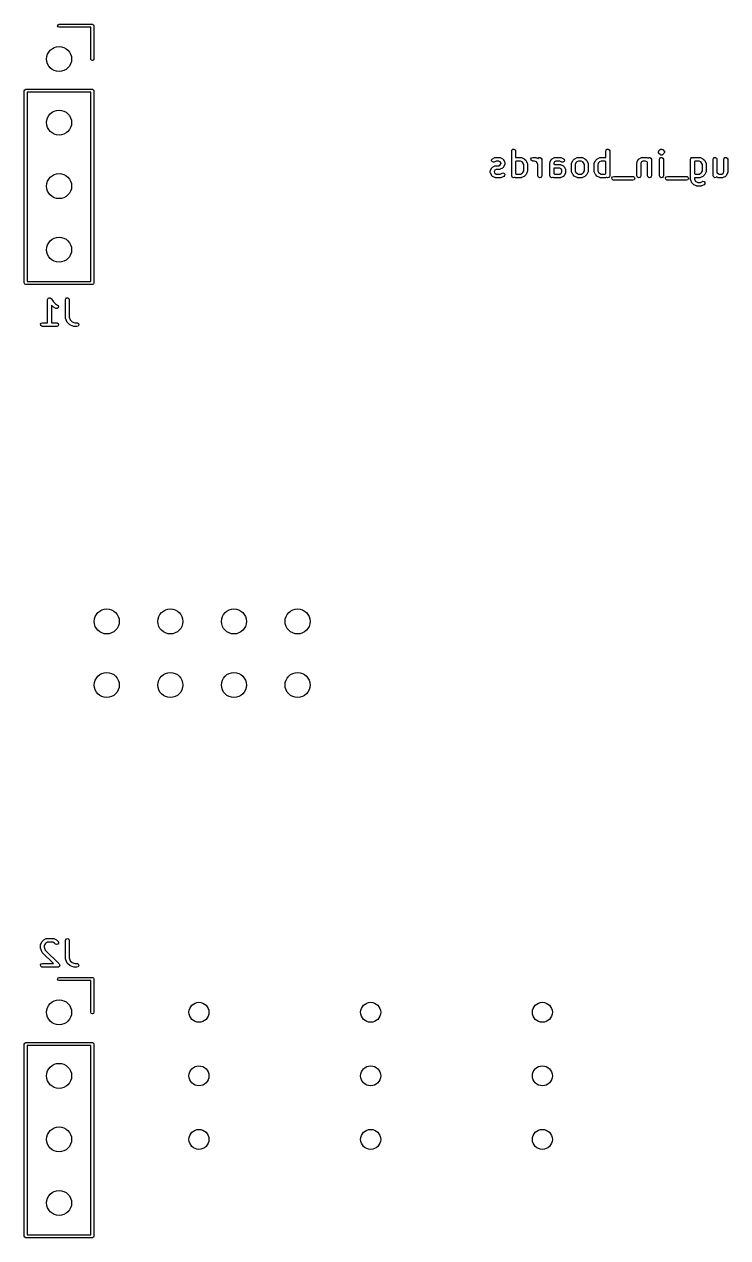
# Model space of a CAD drawing. Extents: x 123.7 to 179.8, y -122.7 to -74.2.
# Drawn here: x 123.7 to 151.8, y -122.67 to -74.17 of the extents above; entities that cross this region are included whole.
import ezdxf

# ---------------------------------------------------------------- set-up
doc = ezdxf.new("R2010")
doc.units = 0
doc.layers.add('BLACK', color=7, linetype='CONTINUOUS')

msp = doc.modelspace()

# ---------------------------------------------------------------- linework, layer by layer
at = {"layer": 'BLACK', "linetype": 'CONTINUOUS'}
for p, q in [((125.035, -74.235), (125.053, -74.1926)), ((125.053, -74.1926), (125.095, -74.175)), ((125.095, -74.175), (126.425, -74.175)), ((126.425, -74.175), (126.467, -74.1926)), ((126.467, -74.1926), (126.485, -74.235)), ((125.053, -74.2774), (125.035, -74.235)), ((125.095, -74.295), (125.053, -74.2774)), ((126.365, -74.295), (125.095, -74.295)), ((126.365, -75.565), (126.365, -74.295)), ((126.485, -74.235), (126.485, -75.565)), ((126.383, -75.6074), (126.365, -75.565)), ((126.425, -75.625), (126.383, -75.6074)), ((126.467, -75.6074), (126.425, -75.625)), ((126.485, -75.565), (126.467, -75.6074)), ((123.705, -76.835), (123.723, -76.7926)), ((123.705, -84.515), (123.705, -76.835)), ((123.723, -76.7926), (123.765, -76.775)), ((123.765, -76.775), (126.425, -76.775)), ((123.825, -76.895), (123.825, -84.455)), ((126.365, -76.895), (123.825, -76.895)), ((126.365, -84.455), (126.365, -76.895)), ((126.425, -76.775), (126.467, -76.7926)), ((126.467, -76.7926), (126.485, -76.835)), ((126.485, -76.835), (126.485, -84.515)), ((142.409, -79.5497), (142.504, -79.502)), ((142.504, -79.502), (142.529, -79.4946)), ((142.529, -79.4946), (142.533, -79.4956)), ((142.533, -79.4956), (142.538, -79.4941)), ((142.538, -79.4941), (142.68, -79.4941)), ((142.68, -79.4941), (142.706, -79.4986)), ((142.706, -79.4986), (142.709, -79.5015)), ((142.709, -79.5015), (142.714, -79.502)), ((142.714, -79.502), (142.809, -79.5497)), ((143.177, -79.2358), (143.181, -79.2101)), ((143.177, -80.2358), (143.177, -79.2358)), ((143.181, -79.2101), (143.214, -79.1708)), ((143.214, -79.1708), (143.265, -79.1619)), ((143.265, -79.1619), (143.309, -79.1876)), ((143.309, -79.1876), (143.327, -79.2358)), ((143.327, -79.2358), (143.327, -79.4981)), ((143.327, -79.4981), (143.338, -79.4946)), ((143.338, -79.4946), (143.343, -79.4956)), ((143.343, -79.4956), (143.347, -79.4941)), ((143.347, -79.4941), (143.538, -79.4941)), ((143.538, -79.4941), (143.563, -79.4986)), ((143.563, -79.4986), (143.567, -79.5015)), ((143.567, -79.5015), (143.571, -79.502)), ((143.571, -79.502), (143.666, -79.5497)), ((143.94, -79.5561), (143.965, -79.5117)), ((143.965, -79.5117), (144.014, -79.4941)), ((144.014, -79.4941), (144.109, -79.4941)), ((144.109, -79.4941), (144.135, -79.4986)), ((144.135, -79.4986), (144.138, -79.5015)), ((144.138, -79.5015), (144.142, -79.502)), ((144.142, -79.502), (144.229, -79.5451)), ((144.229, -79.5435), (144.262, -79.5042)), ((144.262, -79.5042), (144.312, -79.4953)), ((144.312, -79.4953), (144.357, -79.5209)), ((144.357, -79.5209), (144.374, -79.5691)), ((144.79, -79.5497), (144.885, -79.502)), ((144.885, -79.502), (144.91, -79.4946)), ((144.91, -79.4946), (144.914, -79.4956)), ((144.914, -79.4956), (144.918, -79.4941)), ((144.918, -79.4941), (145.109, -79.4941)), ((145.109, -79.4941), (145.135, -79.4986)), ((145.135, -79.4986), (145.138, -79.5015)), ((145.138, -79.5015), (145.142, -79.502)), ((145.142, -79.502), (145.238, -79.5497)), ((145.694, -79.5497), (145.79, -79.502)), ((145.79, -79.502), (145.815, -79.4946)), ((145.815, -79.4946), (145.819, -79.4956)), ((145.819, -79.4956), (145.823, -79.4941)), ((145.823, -79.4941), (145.966, -79.4941)), ((145.966, -79.4941), (145.992, -79.4986)), ((145.992, -79.4986), (145.995, -79.5015)), ((145.995, -79.5015), (146, -79.502)), ((146, -79.502), (146.095, -79.5497)), ((146.599, -79.5497), (146.694, -79.502)), ((146.694, -79.502), (146.719, -79.4946)), ((146.719, -79.4946), (146.724, -79.4956)), ((146.724, -79.4956), (146.728, -79.4941)), ((146.728, -79.4941), (146.918, -79.4941)), ((146.918, -79.4941), (146.939, -79.4977)), ((146.939, -79.2358), (146.943, -79.2101)), ((146.939, -79.4977), (146.939, -79.2358)), ((146.943, -79.2101), (146.976, -79.1708)), ((146.976, -79.1708), (147.027, -79.1619)), ((147.027, -79.1619), (147.071, -79.1876)), ((147.071, -79.1876), (147.089, -79.2358)), ((147.089, -79.2358), (147.089, -80.2358)), ((148.266, -79.5497), (148.361, -79.502)), ((148.361, -79.502), (148.386, -79.4946)), ((148.386, -79.4946), (148.39, -79.4956)), ((148.39, -79.4956), (148.395, -79.4941)), ((148.395, -79.4941), (148.538, -79.4941)), ((148.538, -79.4941), (148.563, -79.4986)), ((148.563, -79.4986), (148.567, -79.5015)), ((148.567, -79.5015), (148.571, -79.502)), ((148.571, -79.502), (148.623, -79.528)), ((148.623, -79.528), (148.643, -79.5042)), ((148.643, -79.5042), (148.693, -79.4953)), ((148.693, -79.4953), (148.738, -79.5209)), ((148.738, -79.5209), (148.755, -79.5691)), ((149.034, -79.2769), (149.037, -79.2707)), ((149.039, -79.2957), (149.034, -79.2769)), ((149.036, -79.264), (149.048, -79.248)), ((149.037, -79.2707), (149.036, -79.264)), ((149.041, -79.3151), (149.039, -79.2957)), ((149.047, -79.3232), (149.041, -79.3151)), ((149.048, -79.3264), (149.047, -79.3232)), ((149.048, -79.248), (149.056, -79.2304)), ((149.05, -79.3283), (149.048, -79.3264)), ((149.056, -79.3364), (149.05, -79.3283)), ((149.056, -79.2304), (149.104, -79.1827)), ((149.104, -79.3841), (149.056, -79.3364)), ((149.086, -79.5435), (149.119, -79.5042)), ((149.104, -79.1827), (149.112, -79.1771)), ((149.121, -79.3923), (149.104, -79.3841)), ((149.112, -79.1771), (149.114, -79.1743)), ((149.114, -79.1743), (149.117, -79.1735)), ((149.117, -79.1734), (149.119, -79.1708)), ((149.117, -79.1735), (149.117, -79.1734)), ((149.119, -79.1708), (149.121, -79.1705)), ((149.119, -79.5042), (149.17, -79.4953)), ((149.121, -79.1705), (149.125, -79.1678)), ((149.137, -79.4035), (149.121, -79.3923)), ((149.125, -79.1678), (149.144, -79.1661)), ((149.141, -79.4032), (149.137, -79.4035)), ((149.144, -79.4049), (149.141, -79.4032)), ((149.144, -79.1661), (149.163, -79.1611)), ((149.147, -79.4043), (149.144, -79.4049)), ((149.15, -79.4057), (149.147, -79.4043)), ((149.169, -79.4007), (149.15, -79.4057)), ((149.163, -79.1611), (149.166, -79.1625)), ((149.166, -79.1625), (149.17, -79.1619)), ((149.188, -79.399), (149.169, -79.4007)), ((149.17, -79.1619), (149.173, -79.1636)), ((149.17, -79.4953), (149.214, -79.5209)), ((149.173, -79.1636), (149.176, -79.1633)), ((149.176, -79.1633), (149.192, -79.1745)), ((149.192, -79.3963), (149.188, -79.399)), ((149.192, -79.1745), (149.21, -79.1827)), ((149.194, -79.396), (149.192, -79.3963)), ((149.196, -79.3934), (149.194, -79.396)), ((149.2, -79.3925), (149.196, -79.3933)), ((149.196, -79.3933), (149.196, -79.3934)), ((149.201, -79.3897), (149.2, -79.3925)), ((149.21, -79.3841), (149.201, -79.3897)), ((149.21, -79.1827), (149.257, -79.2304)), ((149.257, -79.3364), (149.21, -79.3841)), ((149.214, -79.5209), (149.232, -79.5691)), ((149.257, -79.2304), (149.263, -79.2385)), ((149.265, -79.3188), (149.257, -79.3364)), ((149.263, -79.2385), (149.266, -79.2404)), ((149.277, -79.3028), (149.265, -79.3188)), ((149.266, -79.2404), (149.266, -79.2436)), ((149.266, -79.2436), (149.272, -79.2517)), ((149.272, -79.2517), (149.274, -79.2711)), ((149.274, -79.2711), (149.279, -79.2899)), ((149.279, -79.2899), (149.276, -79.2961)), ((149.276, -79.2961), (149.277, -79.3028)), ((150.324, -79.5435), (150.357, -79.5042)), ((150.357, -79.5042), (150.408, -79.4953)), ((150.408, -79.4953), (150.437, -79.5119)), ((150.437, -79.5119), (150.456, -79.502)), ((150.456, -79.502), (150.481, -79.4946)), ((150.481, -79.4946), (150.486, -79.4956)), ((150.486, -79.4956), (150.49, -79.4941)), ((150.49, -79.4941), (150.68, -79.4941)), ((150.68, -79.4941), (150.706, -79.4986)), ((150.706, -79.4986), (150.709, -79.5015)), ((150.709, -79.5015), (150.714, -79.502)), ((150.714, -79.502), (150.809, -79.5497)), ((151.229, -79.5435), (151.262, -79.5042)), ((151.262, -79.5042), (151.312, -79.4953)), ((151.312, -79.4953), (151.357, -79.5209)), ((151.357, -79.5209), (151.374, -79.5691)), ((151.658, -79.5435), (151.69, -79.5042)), ((151.69, -79.5042), (151.741, -79.4953)), ((151.741, -79.4953), (151.785, -79.5209)), ((151.785, -79.5209), (151.803, -79.5691)), ((142.32, -80.0453), (142.324, -80.0197)), ((142.324, -80.0197), (142.327, -80.0162)), ((142.327, -80.0162), (142.328, -80.0118)), ((142.328, -80.0118), (142.375, -79.9165)), ((142.37, -79.6381), (142.373, -79.5869)), ((142.401, -79.6793), (142.37, -79.6381)), ((142.373, -79.5869), (142.409, -79.5497)), ((142.375, -79.9165), (142.391, -79.8956)), ((142.391, -79.8956), (142.401, -79.8911)), ((142.451, -79.6912), (142.401, -79.6793)), ((142.401, -79.8911), (142.409, -79.883)), ((142.409, -79.883), (142.504, -79.8354)), ((142.476, -79.6838), (142.451, -79.6912)), ((142.498, -80.006), (142.47, -80.063)), ((142.555, -79.6441), (142.476, -79.6838)), ((142.555, -79.9774), (142.498, -80.006)), ((142.504, -79.8354), (142.529, -79.8279)), ((142.529, -79.8279), (142.533, -79.829)), ((142.533, -79.829), (142.538, -79.8274)), ((142.538, -79.8274), (142.663, -79.8274)), ((142.663, -79.6441), (142.555, -79.6441)), ((142.68, -79.9774), (142.555, -79.9774)), ((142.72, -79.6726), (142.663, -79.6441)), ((142.663, -79.8274), (142.72, -79.7989)), ((142.685, -79.9759), (142.68, -79.9774)), ((142.689, -79.977), (142.685, -79.9759)), ((142.714, -79.9695), (142.689, -79.977)), ((142.809, -79.9219), (142.714, -79.9695)), ((142.748, -79.7297), (142.72, -79.6726)), ((142.72, -79.7989), (142.748, -79.7419)), ((142.748, -79.7419), (142.748, -79.7297)), ((142.809, -79.5497), (142.83, -79.5652)), ((142.817, -79.9138), (142.809, -79.9219)), ((142.827, -79.9093), (142.817, -79.9138)), ((142.843, -79.8884), (142.827, -79.9093)), ((142.83, -79.5652), (142.835, -79.5755)), ((142.835, -79.5755), (142.843, -79.5832)), ((142.843, -79.5832), (142.89, -79.6784)), ((142.89, -79.7931), (142.843, -79.8884)), ((142.89, -79.6784), (142.898, -79.7034)), ((142.891, -79.7887), (142.89, -79.7931)), ((142.894, -79.7852), (142.891, -79.7887)), ((142.898, -79.7596), (142.894, -79.7852)), ((142.898, -79.7034), (142.897, -79.7078)), ((142.897, -79.7078), (142.898, -79.712)), ((142.898, -79.712), (142.898, -79.7596)), ((143.365, -79.6441), (143.327, -79.6631)), ((143.327, -79.6631), (143.327, -80.1418)), ((143.52, -79.6441), (143.365, -79.6441)), ((143.588, -79.6784), (143.52, -79.6441)), ((143.619, -79.7088), (143.588, -79.6784)), ((143.653, -79.7773), (143.619, -79.7088)), ((143.653, -80.0276), (143.653, -79.7773)), ((143.666, -79.5497), (143.684, -79.563)), ((143.684, -79.563), (143.686, -79.5637)), ((143.686, -79.5637), (143.733, -79.6113)), ((143.733, -79.6113), (143.746, -79.6297)), ((143.746, -79.6297), (143.747, -79.6308)), ((143.747, -79.6308), (143.795, -79.726)), ((143.795, -79.726), (143.802, -79.751)), ((143.802, -79.751), (143.801, -79.7554)), ((143.801, -79.7554), (143.803, -79.7596)), ((143.803, -79.7596), (143.803, -80.0453)), ((143.949, -79.6066), (143.94, -79.5561)), ((143.988, -79.6396), (143.949, -79.6066)), ((144.014, -79.6441), (143.988, -79.6396)), ((144.091, -79.6441), (144.014, -79.6441)), ((144.16, -79.6784), (144.091, -79.6441)), ((144.19, -79.7088), (144.16, -79.6784)), ((144.224, -79.7773), (144.19, -79.7088)), ((144.224, -80.2358), (144.224, -79.7773)), ((144.229, -79.5451), (144.229, -79.5435)), ((144.374, -79.5691), (144.374, -80.2358)), ((144.701, -79.712), (144.705, -79.6863)), ((144.701, -80.2358), (144.701, -79.712)), ((144.705, -79.6863), (144.708, -79.6829)), ((144.708, -79.6829), (144.709, -79.6784)), ((144.709, -79.6784), (144.756, -79.5832)), ((144.756, -79.5832), (144.772, -79.5623)), ((144.772, -79.5623), (144.782, -79.5578)), ((144.782, -79.5578), (144.79, -79.5497)), ((144.879, -79.6726), (144.851, -79.7297)), ((144.851, -79.7297), (144.851, -79.7609)), ((144.851, -79.7609), (144.889, -79.7798)), ((144.871, -79.9298), (144.851, -79.9263)), ((144.851, -79.9263), (144.851, -80.1418)), ((145.091, -79.9298), (144.871, -79.9298)), ((144.936, -79.6441), (144.879, -79.6726)), ((144.889, -79.7798), (145.109, -79.7798)), ((145.091, -79.6441), (144.936, -79.6441)), ((145.171, -79.6838), (145.091, -79.6441)), ((145.148, -79.9583), (145.091, -79.9298)), ((145.109, -79.7798), (145.135, -79.7844)), ((145.135, -79.7844), (145.138, -79.7872)), ((145.138, -79.7872), (145.142, -79.7877)), ((145.142, -79.7877), (145.238, -79.8354)), ((145.177, -80.0154), (145.148, -79.9583)), ((145.222, -79.6897), (145.171, -79.6838)), ((145.177, -80.0752), (145.177, -80.0154)), ((145.264, -79.6614), (145.222, -79.6897)), ((145.238, -79.5497), (145.259, -79.5652)), ((145.238, -79.8354), (145.259, -79.8509)), ((145.259, -79.5652), (145.279, -79.6122)), ((145.259, -79.8509), (145.263, -79.8612)), ((145.263, -79.8612), (145.271, -79.8689)), ((145.279, -79.6122), (145.264, -79.6614)), ((145.271, -79.8689), (145.319, -79.9641)), ((145.319, -79.9641), (145.326, -79.9891)), ((145.326, -79.9891), (145.325, -79.9935)), ((145.325, -79.9935), (145.327, -79.9977)), ((145.327, -79.9977), (145.327, -80.0929)), ((145.558, -79.7596), (145.562, -79.7339)), ((145.558, -80.0453), (145.558, -79.7596)), ((145.562, -79.7339), (145.565, -79.7305)), ((145.565, -79.7305), (145.566, -79.726)), ((145.566, -79.726), (145.613, -79.6308)), ((145.613, -79.6308), (145.627, -79.6128)), ((145.627, -79.6113), (145.675, -79.5637)), ((145.627, -79.6128), (145.627, -79.6113)), ((145.675, -79.5637), (145.693, -79.5508)), ((145.693, -79.5508), (145.694, -79.5497)), ((145.742, -79.7088), (145.708, -79.7773)), ((145.708, -79.7773), (145.708, -80.0276)), ((145.772, -79.6784), (145.742, -79.7088)), ((145.841, -79.6441), (145.772, -79.6784)), ((145.948, -79.6441), (145.841, -79.6441)), ((146.017, -79.6784), (145.948, -79.6441)), ((146.047, -79.7088), (146.017, -79.6784)), ((146.082, -79.7773), (146.047, -79.7088)), ((146.082, -80.0276), (146.082, -79.7773)), ((146.095, -79.5497), (146.113, -79.563)), ((146.113, -79.563), (146.114, -79.5637)), ((146.114, -79.5637), (146.162, -79.6113)), ((146.162, -79.6113), (146.175, -79.6297)), ((146.175, -79.6297), (146.176, -79.6308)), ((146.176, -79.6308), (146.224, -79.726)), ((146.224, -79.726), (146.231, -79.751)), ((146.231, -79.751), (146.23, -79.7554)), ((146.23, -79.7554), (146.232, -79.7596)), ((146.232, -79.7596), (146.232, -80.0453)), ((146.463, -79.7596), (146.467, -79.7339)), ((146.463, -80.0453), (146.463, -79.7596)), ((146.467, -79.7339), (146.47, -79.7305)), ((146.47, -79.726), (146.518, -79.6308)), ((146.47, -79.7305), (146.47, -79.726)), ((146.518, -79.6308), (146.531, -79.6128)), ((146.531, -79.6128), (146.532, -79.6113)), ((146.532, -79.6113), (146.58, -79.5637)), ((146.58, -79.5637), (146.598, -79.5508)), ((146.598, -79.5508), (146.599, -79.5497)), ((146.647, -79.7088), (146.613, -79.7773)), ((146.613, -79.7773), (146.613, -80.0276)), ((146.677, -79.6784), (146.647, -79.7088)), ((146.746, -79.6441), (146.677, -79.6784)), ((146.901, -79.6441), (146.746, -79.6441)), ((146.939, -79.6631), (146.901, -79.6441)), ((146.939, -80.1418), (146.939, -79.6631)), ((148.177, -79.712), (148.181, -79.6863)), ((148.177, -80.2358), (148.177, -79.712)), ((148.181, -79.6863), (148.184, -79.6829)), ((148.184, -79.6829), (148.185, -79.6784)), ((148.185, -79.6784), (148.232, -79.5832)), ((148.232, -79.5832), (148.248, -79.5623)), ((148.248, -79.5623), (148.258, -79.5578)), ((148.258, -79.5578), (148.266, -79.5497)), ((148.355, -79.6726), (148.327, -79.7297)), ((148.327, -79.7297), (148.327, -80.2358)), ((148.412, -79.6441), (148.355, -79.6726)), ((148.52, -79.6441), (148.412, -79.6441)), ((148.588, -79.6784), (148.52, -79.6441)), ((148.605, -79.6954), (148.588, -79.6784)), ((148.605, -80.2358), (148.605, -79.6954)), ((148.755, -79.5691), (148.755, -80.2358)), ((149.082, -79.5691), (149.086, -79.5435)), ((149.082, -80.2358), (149.082, -79.5691)), ((149.232, -79.5691), (149.232, -80.2358)), ((150.32, -79.5691), (150.324, -79.5435)), ((150.32, -80.3786), (150.32, -79.5691)), ((150.508, -79.6441), (150.47, -79.6631)), ((150.47, -79.6631), (150.47, -80.1418)), ((150.663, -79.6441), (150.508, -79.6441)), ((150.731, -79.6784), (150.663, -79.6441)), ((150.762, -79.7088), (150.731, -79.6784)), ((150.796, -79.7773), (150.762, -79.7088)), ((150.796, -80.0276), (150.796, -79.7773)), ((150.809, -79.5497), (150.827, -79.563)), ((150.827, -79.563), (150.829, -79.5637)), ((150.829, -79.5637), (150.876, -79.6113)), ((150.876, -79.6113), (150.889, -79.6297)), ((150.889, -79.6297), (150.89, -79.6308)), ((150.89, -79.6308), (150.938, -79.726)), ((150.938, -79.726), (150.945, -79.751)), ((150.945, -79.751), (150.944, -79.7554)), ((150.944, -79.7554), (150.946, -79.7596)), ((150.946, -79.7596), (150.946, -80.0453)), ((151.224, -79.5691), (151.229, -79.5435)), ((151.224, -80.2358), (151.224, -79.5691)), ((151.374, -79.5691), (151.374, -80.1095)), ((151.653, -79.5691), (151.658, -79.5435)), ((151.653, -80.0752), (151.653, -79.5691)), ((151.803, -79.5691), (151.803, -80.0929)), ((142.32, -80.0929), (142.32, -80.0453)), ((142.321, -80.0971), (142.32, -80.0929)), ((142.32, -80.1015), (142.321, -80.0971)), ((142.328, -80.1265), (142.32, -80.1015)), ((142.375, -80.2217), (142.328, -80.1265)), ((142.383, -80.2294), (142.375, -80.2217)), ((142.388, -80.2397), (142.383, -80.2294)), ((142.409, -80.2552), (142.388, -80.2397)), ((142.504, -80.3029), (142.409, -80.2552)), ((142.47, -80.063), (142.47, -80.0752)), ((142.47, -80.0752), (142.498, -80.1323)), ((142.498, -80.1323), (142.555, -80.1608)), ((142.508, -80.3034), (142.504, -80.3029)), ((142.512, -80.3063), (142.508, -80.3034)), ((142.538, -80.3108), (142.512, -80.3063)), ((142.728, -80.3108), (142.538, -80.3108)), ((142.555, -80.1608), (142.71, -80.1608)), ((142.71, -80.1608), (142.79, -80.1211)), ((142.732, -80.3092), (142.728, -80.3108)), ((142.737, -80.3103), (142.732, -80.3092)), ((142.762, -80.3029), (142.737, -80.3103)), ((142.857, -80.2552), (142.762, -80.3029)), ((142.79, -80.1211), (142.815, -80.1137)), ((142.815, -80.1137), (142.865, -80.1256)), ((142.892, -80.218), (142.857, -80.2552)), ((142.865, -80.1256), (142.895, -80.1668)), ((142.895, -80.1668), (142.892, -80.218)), ((143.194, -80.284), (143.177, -80.2358)), ((143.239, -80.3096), (143.194, -80.284)), ((143.289, -80.3007), (143.239, -80.3096)), ((143.295, -80.2937), (143.289, -80.3007)), ((143.313, -80.3029), (143.295, -80.2937)), ((143.318, -80.3034), (143.313, -80.3029)), ((143.321, -80.3063), (143.318, -80.3034)), ((143.347, -80.3108), (143.321, -80.3063)), ((143.327, -80.1418), (143.365, -80.1608)), ((143.538, -80.3108), (143.347, -80.3108)), ((143.365, -80.1608), (143.52, -80.1608)), ((143.52, -80.1608), (143.588, -80.1265)), ((143.542, -80.3092), (143.538, -80.3108)), ((143.546, -80.3103), (143.542, -80.3092)), ((143.571, -80.3029), (143.546, -80.3103)), ((143.666, -80.2552), (143.571, -80.3029)), ((143.588, -80.1265), (143.619, -80.0961)), ((143.619, -80.0961), (143.653, -80.0276)), ((143.667, -80.2541), (143.666, -80.2552)), ((143.686, -80.2412), (143.667, -80.2541)), ((143.733, -80.1936), (143.686, -80.2412)), ((143.734, -80.1921), (143.733, -80.1936)), ((143.747, -80.1741), (143.734, -80.1921)), ((143.795, -80.0788), (143.747, -80.1741)), ((143.796, -80.0744), (143.795, -80.0788)), ((143.798, -80.071), (143.796, -80.0744)), ((143.803, -80.0453), (143.798, -80.071)), ((144.242, -80.284), (144.224, -80.2358)), ((144.286, -80.3096), (144.242, -80.284)), ((144.337, -80.3007), (144.286, -80.3096)), ((144.37, -80.2614), (144.337, -80.3007)), ((144.374, -80.2358), (144.37, -80.2614)), ((144.718, -80.284), (144.701, -80.2358)), ((144.763, -80.3096), (144.718, -80.284)), ((144.813, -80.3007), (144.763, -80.3096)), ((144.819, -80.2937), (144.813, -80.3007)), ((144.837, -80.3029), (144.819, -80.2937)), ((144.842, -80.3034), (144.837, -80.3029)), ((144.845, -80.3063), (144.842, -80.3034)), ((144.871, -80.3108), (144.845, -80.3063)), ((144.851, -80.1418), (144.889, -80.1608)), ((145.109, -80.3108), (144.871, -80.3108)), ((144.889, -80.1608), (145.091, -80.1608)), ((145.091, -80.1608), (145.148, -80.1323)), ((145.113, -80.3092), (145.109, -80.3108)), ((145.118, -80.3103), (145.113, -80.3092)), ((145.142, -80.3029), (145.118, -80.3103)), ((145.238, -80.2552), (145.142, -80.3029)), ((145.148, -80.1323), (145.177, -80.0752)), ((145.245, -80.2471), (145.238, -80.2552)), ((145.256, -80.2426), (145.245, -80.2471)), ((145.271, -80.2217), (145.256, -80.2426)), ((145.319, -80.1265), (145.271, -80.2217)), ((145.322, -80.1186), (145.319, -80.122)), ((145.319, -80.122), (145.319, -80.1265)), ((145.327, -80.0929), (145.322, -80.1186)), ((145.559, -80.0495), (145.558, -80.0453)), ((145.558, -80.0539), (145.559, -80.0495)), ((145.566, -80.0788), (145.558, -80.0539)), ((145.613, -80.1741), (145.566, -80.0788)), ((145.614, -80.1752), (145.613, -80.1741)), ((145.627, -80.1936), (145.614, -80.1752)), ((145.675, -80.2412), (145.627, -80.1936)), ((145.676, -80.2419), (145.675, -80.2412)), ((145.694, -80.2552), (145.676, -80.2419)), ((145.79, -80.3029), (145.694, -80.2552)), ((145.708, -80.0276), (145.742, -80.0961)), ((145.742, -80.0961), (145.772, -80.1265)), ((145.772, -80.1265), (145.841, -80.1608)), ((145.794, -80.3034), (145.79, -80.3029)), ((145.798, -80.3063), (145.794, -80.3034)), ((145.823, -80.3108), (145.798, -80.3063)), ((145.966, -80.3108), (145.823, -80.3108)), ((145.841, -80.1608), (145.948, -80.1608)), ((145.948, -80.1608), (146.017, -80.1265)), ((145.97, -80.3092), (145.966, -80.3108)), ((145.975, -80.3103), (145.97, -80.3092)), ((146, -80.3029), (145.975, -80.3103)), ((146.095, -80.2552), (146, -80.3029)), ((146.017, -80.1265), (146.047, -80.0961)), ((146.047, -80.0961), (146.082, -80.0276)), ((146.096, -80.2541), (146.095, -80.2552)), ((146.114, -80.2412), (146.096, -80.2541)), ((146.162, -80.1936), (146.114, -80.2412)), ((146.163, -80.1921), (146.162, -80.1936)), ((146.176, -80.1741), (146.163, -80.1921)), ((146.224, -80.0788), (146.176, -80.1741)), ((146.227, -80.071), (146.224, -80.0744)), ((146.224, -80.0744), (146.224, -80.0788)), ((146.232, -80.0453), (146.227, -80.071)), ((146.464, -80.0495), (146.463, -80.0453)), ((146.463, -80.0539), (146.464, -80.0495)), ((146.47, -80.0788), (146.463, -80.0539)), ((146.518, -80.1741), (146.47, -80.0788)), ((146.519, -80.1752), (146.518, -80.1741)), ((146.532, -80.1936), (146.519, -80.1752)), ((146.58, -80.2412), (146.532, -80.1936)), ((146.581, -80.2419), (146.58, -80.2412)), ((146.599, -80.2552), (146.581, -80.2419)), ((146.694, -80.3029), (146.599, -80.2552)), ((146.613, -80.0276), (146.647, -80.0961)), ((146.647, -80.0961), (146.677, -80.1265)), ((146.677, -80.1265), (146.746, -80.1608)), ((146.699, -80.3034), (146.694, -80.3029)), ((146.702, -80.3063), (146.699, -80.3034)), ((146.728, -80.3108), (146.702, -80.3063)), ((146.918, -80.3108), (146.728, -80.3108)), ((146.746, -80.1608), (146.901, -80.1608)), ((146.901, -80.1608), (146.939, -80.1418)), ((146.923, -80.3092), (146.918, -80.3108)), ((146.927, -80.3103), (146.923, -80.3092)), ((146.952, -80.3029), (146.927, -80.3103)), ((146.972, -80.293), (146.952, -80.3029)), ((147.001, -80.3096), (146.972, -80.293)), ((147.051, -80.3007), (147.001, -80.3096)), ((147.084, -80.2614), (147.051, -80.3007)), ((147.089, -80.2358), (147.084, -80.2614)), ((147.178, -80.318), (147.204, -80.2736)), ((147.187, -80.3685), (147.178, -80.318)), ((147.226, -80.4015), (147.187, -80.3685)), ((147.204, -80.2736), (147.252, -80.256)), ((147.252, -80.406), (147.226, -80.4015)), ((147.252, -80.256), (148.014, -80.256)), ((148.014, -80.406), (147.252, -80.406)), ((148.014, -80.256), (148.039, -80.2605)), ((148.062, -80.3885), (148.014, -80.406)), ((148.039, -80.2605), (148.079, -80.2935)), ((148.088, -80.344), (148.062, -80.3885)), ((148.079, -80.2935), (148.088, -80.344)), ((148.194, -80.284), (148.177, -80.2358)), ((148.239, -80.3096), (148.194, -80.284)), ((148.289, -80.3007), (148.239, -80.3096)), ((148.322, -80.2614), (148.289, -80.3007)), ((148.327, -80.2358), (148.322, -80.2614)), ((148.623, -80.284), (148.605, -80.2358)), ((148.667, -80.3096), (148.623, -80.284)), ((148.718, -80.3007), (148.667, -80.3096)), ((148.751, -80.2614), (148.718, -80.3007)), ((148.755, -80.2358), (148.751, -80.2614)), ((149.099, -80.284), (149.082, -80.2358)), ((149.144, -80.3096), (149.099, -80.284)), ((149.194, -80.3007), (149.144, -80.3096)), ((149.227, -80.2614), (149.194, -80.3007)), ((149.232, -80.2358), (149.227, -80.2614)), ((149.321, -80.318), (149.346, -80.2736)), ((149.33, -80.3685), (149.321, -80.318)), ((149.369, -80.4015), (149.33, -80.3685)), ((149.346, -80.2736), (149.395, -80.256)), ((149.395, -80.406), (149.369, -80.4015)), ((149.395, -80.256), (150.157, -80.256)), ((150.157, -80.406), (149.395, -80.406)), ((150.157, -80.256), (150.182, -80.2605)), ((150.205, -80.3885), (150.157, -80.406)), ((150.182, -80.2605), (150.222, -80.2935)), ((150.23, -80.344), (150.205, -80.3885)), ((150.222, -80.2935), (150.23, -80.344)), ((150.321, -80.3829), (150.32, -80.3786)), ((150.32, -80.3872), (150.321, -80.3829)), ((150.328, -80.4122), (150.32, -80.3872)), ((150.375, -80.5074), (150.328, -80.4122)), ((150.376, -80.5085), (150.375, -80.5074)), ((150.389, -80.5269), (150.376, -80.5085)), ((150.47, -80.1418), (150.508, -80.1608)), ((150.49, -80.3108), (150.47, -80.3072)), ((150.47, -80.3072), (150.47, -80.3609)), ((150.47, -80.3609), (150.504, -80.4294)), ((150.68, -80.3108), (150.49, -80.3108)), ((150.504, -80.4294), (150.534, -80.4599)), ((150.508, -80.1608), (150.663, -80.1608)), ((150.534, -80.4599), (150.603, -80.4941)), ((150.603, -80.4941), (150.71, -80.4941)), ((150.663, -80.1608), (150.731, -80.1265)), ((150.685, -80.3092), (150.68, -80.3108)), ((150.689, -80.3103), (150.685, -80.3092)), ((150.714, -80.3029), (150.689, -80.3103)), ((150.71, -80.4941), (150.79, -80.4544)), ((150.809, -80.2552), (150.714, -80.3029)), ((150.731, -80.1265), (150.762, -80.0961)), ((150.762, -80.0961), (150.796, -80.0276)), ((150.79, -80.4544), (150.815, -80.447)), ((150.81, -80.2541), (150.809, -80.2552)), ((150.829, -80.2412), (150.81, -80.2541)), ((150.815, -80.447), (150.865, -80.4589)), ((150.876, -80.1936), (150.829, -80.2412)), ((150.865, -80.4589), (150.895, -80.5001)), ((150.877, -80.1921), (150.876, -80.1936)), ((150.89, -80.1741), (150.877, -80.1921)), ((150.938, -80.0788), (150.89, -80.1741)), ((150.895, -80.5001), (150.892, -80.5513)), ((150.941, -80.071), (150.938, -80.0744)), ((150.938, -80.0744), (150.938, -80.0788)), ((150.946, -80.0453), (150.941, -80.071)), ((151.242, -80.284), (151.224, -80.2358)), ((151.286, -80.3096), (151.242, -80.284)), ((151.337, -80.3007), (151.286, -80.3096)), ((151.357, -80.2769), (151.337, -80.3007)), ((151.409, -80.3029), (151.357, -80.2769)), ((151.374, -80.1095), (151.391, -80.1265)), ((151.391, -80.1265), (151.46, -80.1608)), ((151.413, -80.3034), (151.409, -80.3029)), ((151.417, -80.3063), (151.413, -80.3034)), ((151.442, -80.3108), (151.417, -80.3063)), ((151.585, -80.3108), (151.442, -80.3108)), ((151.46, -80.1608), (151.567, -80.1608)), ((151.567, -80.1608), (151.624, -80.1323)), ((151.589, -80.3092), (151.585, -80.3108)), ((151.594, -80.3103), (151.589, -80.3092)), ((151.619, -80.3029), (151.594, -80.3103)), ((151.714, -80.2552), (151.619, -80.3029)), ((151.624, -80.1323), (151.653, -80.0752)), ((151.722, -80.2471), (151.714, -80.2552)), ((151.732, -80.2426), (151.722, -80.2471)), ((151.747, -80.2217), (151.732, -80.2426)), ((151.795, -80.1265), (151.747, -80.2217)), ((151.796, -80.122), (151.795, -80.1265)), ((151.798, -80.1186), (151.796, -80.122)), ((151.803, -80.0929), (151.798, -80.1186)), ((150.437, -80.5745), (150.389, -80.5269)), ((150.438, -80.5752), (150.437, -80.5745)), ((150.456, -80.5886), (150.438, -80.5752)), ((150.552, -80.6362), (150.456, -80.5886)), ((150.556, -80.6367), (150.552, -80.6362)), ((150.559, -80.6396), (150.556, -80.6367)), ((150.585, -80.6441), (150.559, -80.6396)), ((150.728, -80.6441), (150.585, -80.6441)), ((150.732, -80.6426), (150.728, -80.6441)), ((150.737, -80.6436), (150.732, -80.6426)), ((150.762, -80.6362), (150.737, -80.6436)), ((150.857, -80.5886), (150.762, -80.6362)), ((150.892, -80.5513), (150.857, -80.5886)), ((123.723, -84.5574), (123.705, -84.515)), ((123.765, -84.575), (123.723, -84.5574)), ((126.425, -84.575), (123.765, -84.575)), ((123.825, -84.455), (126.365, -84.455)), ((126.467, -84.5574), (126.425, -84.575)), ((126.485, -84.515), (126.467, -84.5574)), ((124.639, -85.1774), (124.644, -85.1517)), ((124.639, -86.1024), (124.639, -85.1774)), ((124.644, -85.1517), (124.646, -85.1484)), ((124.646, -85.1484), (124.647, -85.1441)), ((124.647, -85.1441), (124.663, -85.1291)), ((124.663, -85.1291), (124.677, -85.1124)), ((124.677, -85.1124), (124.681, -85.1117)), ((124.681, -85.1117), (124.684, -85.1087)), ((124.684, -85.1087), (124.706, -85.1073)), ((124.706, -85.1073), (124.727, -85.1035)), ((124.727, -85.1035), (124.731, -85.1057)), ((124.731, -85.1057), (124.735, -85.1054)), ((124.735, -85.1054), (124.753, -85.1183)), ((124.753, -85.1183), (124.771, -85.1292)), ((124.771, -85.1292), (124.773, -85.1332)), ((124.773, -85.1332), (124.776, -85.1358)), ((124.776, -85.1358), (124.868, -85.2725)), ((124.868, -85.2725), (124.949, -85.3538)), ((124.949, -85.3538), (125.033, -85.396)), ((125.353, -85.1774), (125.358, -85.1517)), ((125.353, -85.8917), (125.353, -85.1774)), ((125.358, -85.1517), (125.391, -85.1124)), ((125.391, -85.1124), (125.441, -85.1035)), ((125.441, -85.1035), (125.486, -85.1292)), ((125.486, -85.1292), (125.503, -85.1774)), ((125.503, -85.1774), (125.503, -85.8795)), ((124.851, -85.4685), (124.789, -85.4061)), ((124.789, -85.4061), (124.789, -86.1024)), ((124.853, -85.4692), (124.851, -85.4685)), ((124.871, -85.4826), (124.853, -85.4692)), ((124.966, -85.5302), (124.871, -85.4826)), ((125.017, -85.536), (124.966, -85.5302)), ((125.06, -85.5078), (125.017, -85.536)), ((125.033, -85.396), (125.054, -85.4115)), ((125.054, -85.4115), (125.075, -85.4586)), ((125.075, -85.4586), (125.06, -85.5078)), ((124.354, -86.1644), (124.38, -86.1199)), ((124.363, -86.2149), (124.354, -86.1644)), ((124.403, -86.2479), (124.363, -86.2149)), ((124.38, -86.1199), (124.428, -86.1024)), ((124.428, -86.2524), (124.403, -86.2479)), ((124.428, -86.1024), (124.639, -86.1024)), ((125, -86.2524), (124.428, -86.2524)), ((124.789, -86.1024), (125, -86.1024)), ((125, -86.1024), (125.025, -86.1069)), ((125.048, -86.2348), (125, -86.2524)), ((125.025, -86.1069), (125.065, -86.1399)), ((125.074, -86.1904), (125.048, -86.2348)), ((125.065, -86.1399), (125.074, -86.1904)), ((125.354, -85.8932), (125.353, -85.8917)), ((125.357, -85.9154), (125.354, -85.8932)), ((125.405, -86.0582), (125.357, -85.9154)), ((125.408, -86.0618), (125.405, -86.0582)), ((125.408, -86.0662), (125.408, -86.0618)), ((125.423, -86.0876), (125.408, -86.0662)), ((125.518, -86.1828), (125.423, -86.0876)), ((125.503, -85.8795), (125.542, -85.994)), ((125.522, -86.1847), (125.518, -86.1828)), ((125.525, -86.1885), (125.522, -86.1847)), ((125.547, -86.2009), (125.525, -86.1885)), ((125.542, -85.994), (125.612, -86.0642)), ((125.69, -86.2485), (125.547, -86.2009)), ((125.612, -86.0642), (125.726, -86.1024)), ((125.692, -86.2485), (125.69, -86.2485)), ((125.714, -86.2524), (125.692, -86.2485)), ((125.809, -86.2524), (125.714, -86.2524)), ((125.726, -86.1024), (125.809, -86.1024)), ((125.809, -86.1024), (125.835, -86.1069)), ((125.857, -86.2348), (125.809, -86.2524)), ((125.835, -86.1069), (125.874, -86.1399)), ((125.883, -86.1904), (125.857, -86.2348)), ((125.874, -86.1399), (125.883, -86.1904)), ((124.353, -110.978), (124.358, -110.952)), ((124.353, -111.073), (124.353, -110.978)), ((124.358, -110.952), (124.361, -110.949)), ((124.361, -110.944), (124.409, -110.849)), ((124.361, -110.949), (124.361, -110.944)), ((124.409, -110.849), (124.422, -110.831)), ((124.422, -110.831), (124.423, -110.83)), ((124.423, -110.83), (124.471, -110.782)), ((124.471, -110.782), (124.489, -110.769)), ((124.489, -110.769), (124.49, -110.768)), ((124.49, -110.768), (124.585, -110.72)), ((124.538, -110.927), (124.503, -110.996)), ((124.503, -110.996), (124.503, -111.061)), ((124.503, -111.061), (124.542, -111.175)), ((124.568, -110.897), (124.538, -110.927)), ((124.637, -110.862), (124.568, -110.897)), ((124.585, -110.72), (124.61, -110.713)), ((124.61, -110.713), (124.615, -110.714)), ((124.615, -110.714), (124.619, -110.712)), ((124.619, -110.712), (124.857, -110.712)), ((124.839, -110.862), (124.637, -110.862)), ((124.908, -110.897), (124.839, -110.862)), ((124.857, -110.712), (124.883, -110.717)), ((124.883, -110.717), (124.886, -110.72)), ((124.886, -110.72), (124.89, -110.72)), ((124.89, -110.72), (124.986, -110.768)), ((124.947, -110.936), (124.908, -110.897)), ((124.993, -110.957), (124.947, -110.936)), ((124.986, -110.768), (125.004, -110.781)), ((125.043, -110.944), (124.993, -110.957)), ((125.004, -110.781), (125.005, -110.782)), ((125.005, -110.782), (125.053, -110.83)), ((125.072, -110.902), (125.043, -110.944)), ((125.053, -110.83), (125.068, -110.851)), ((125.068, -110.851), (125.072, -110.902)), ((125.353, -110.787), (125.358, -110.762)), ((125.353, -111.502), (125.353, -110.787)), ((125.358, -110.762), (125.391, -110.722)), ((125.391, -110.722), (125.441, -110.714)), ((125.441, -110.714), (125.486, -110.739)), ((125.486, -110.739), (125.503, -110.787)), ((125.503, -110.787), (125.503, -111.489)), ((124.354, -111.075), (124.353, -111.073)), ((124.357, -111.097), (124.354, -111.075)), ((124.405, -111.24), (124.357, -111.097)), ((124.408, -111.243), (124.405, -111.24)), ((124.408, -111.248), (124.408, -111.243)), ((124.423, -111.269), (124.408, -111.248)), ((124.866, -111.712), (124.423, -111.269)), ((124.542, -111.175), (125.1, -111.734)), ((125.354, -111.503), (125.353, -111.502)), ((125.357, -111.525), (125.354, -111.503)), ((125.405, -111.668), (125.357, -111.525)), ((125.503, -111.489), (125.542, -111.604)), ((124.354, -111.774), (124.38, -111.73)), ((124.363, -111.825), (124.354, -111.774)), ((124.403, -111.858), (124.363, -111.825)), ((124.38, -111.73), (124.428, -111.712)), ((124.428, -111.862), (124.403, -111.858)), ((124.428, -111.712), (124.866, -111.712)), ((125.047, -111.862), (124.428, -111.862)), ((125.069, -111.855), (125.047, -111.862)), ((125.09, -111.849), (125.069, -111.855)), ((125.092, -111.846), (125.09, -111.849)), ((125.096, -111.845), (125.092, -111.846)), ((125.107, -111.825), (125.096, -111.845)), ((125.1, -111.734), (125.11, -111.748)), ((125.12, -111.807), (125.107, -111.825)), ((125.11, -111.748), (125.112, -111.75)), ((125.112, -111.75), (125.113, -111.752)), ((125.113, -111.752), (125.115, -111.756)), ((125.115, -111.756), (125.117, -111.778)), ((125.117, -111.778), (125.121, -111.8)), ((125.121, -111.8), (125.12, -111.803)), ((125.12, -111.803), (125.12, -111.807)), ((125.408, -111.672), (125.405, -111.668)), ((125.408, -111.676), (125.408, -111.672)), ((125.423, -111.698), (125.408, -111.676)), ((125.518, -111.793), (125.423, -111.698)), ((125.522, -111.795), (125.518, -111.793)), ((125.525, -111.799), (125.522, -111.795)), ((125.547, -111.811), (125.525, -111.799)), ((125.542, -111.604), (125.612, -111.674)), ((125.69, -111.859), (125.547, -111.811)), ((125.612, -111.674), (125.726, -111.712)), ((125.692, -111.858), (125.69, -111.859)), ((125.714, -111.862), (125.692, -111.858)), ((125.809, -111.862), (125.714, -111.862)), ((125.726, -111.712), (125.809, -111.712)), ((125.809, -111.712), (125.835, -111.717)), ((125.857, -111.845), (125.809, -111.862)), ((125.835, -111.717), (125.874, -111.75)), ((125.883, -111.8), (125.857, -111.845)), ((125.874, -111.75), (125.883, -111.8)), ((125.035, -112.335), (125.053, -112.293)), ((125.053, -112.377), (125.035, -112.335)), ((125.053, -112.293), (125.095, -112.275)), ((125.095, -112.395), (125.053, -112.377)), ((125.095, -112.275), (126.425, -112.275)), ((126.365, -112.395), (125.095, -112.395)), ((126.365, -113.665), (126.365, -112.395)), ((126.425, -112.275), (126.467, -112.293)), ((126.467, -112.293), (126.485, -112.335)), ((126.485, -112.335), (126.485, -113.665)), ((126.383, -113.707), (126.365, -113.665)), ((126.425, -113.725), (126.383, -113.707)), ((126.467, -113.707), (126.425, -113.725)), ((126.485, -113.665), (126.467, -113.707)), ((123.705, -114.935), (123.723, -114.893)), ((123.705, -122.615), (123.705, -114.935)), ((123.723, -114.893), (123.765, -114.875)), ((123.765, -114.875), (126.425, -114.875)), ((126.425, -114.875), (126.467, -114.893)), ((126.467, -114.893), (126.485, -114.935)), ((126.485, -114.935), (126.485, -122.615)), ((123.825, -114.995), (123.825, -122.555)), ((126.365, -114.995), (123.825, -114.995)), ((126.365, -122.555), (126.365, -114.995)), ((123.723, -122.657), (123.705, -122.615)), ((123.765, -122.675), (123.723, -122.657)), ((126.425, -122.675), (123.765, -122.675)), ((123.825, -122.555), (126.365, -122.555)), ((126.467, -122.657), (126.425, -122.675)), ((126.485, -122.615), (126.467, -122.657))]:
    msp.add_line(p, q, dxfattribs=at)
at = {"layer": 'BLACK'}
for centre, radius in [((125.095, -75.565), 0.5), ((125.095, -78.105), 0.5), ((125.095, -80.645), 0.5), ((125.095, -83.185), 0.5), ((127, -98.044), 0.5), ((129.54, -98.044), 0.5), ((132.08, -98.044), 0.5), ((134.62, -98.044), 0.5), ((127, -100.584), 0.5), ((129.54, -100.584), 0.5), ((132.08, -100.584), 0.5), ((134.62, -100.584), 0.5), ((125.095, -113.665), 0.5), ((130.683, -113.665), 0.4), ((137.541, -113.665), 0.4), ((144.399, -113.665), 0.4), ((125.095, -116.205), 0.5), ((130.683, -116.205), 0.4), ((137.541, -116.205), 0.4), ((144.399, -116.205), 0.4), ((125.095, -118.745), 0.5), ((130.683, -118.745), 0.4), ((137.541, -118.745), 0.4), ((144.399, -118.745), 0.4), ((125.095, -121.285), 0.5)]:
    msp.add_circle(centre, radius, dxfattribs=at)

doc.saveas('drawing.dxf')
